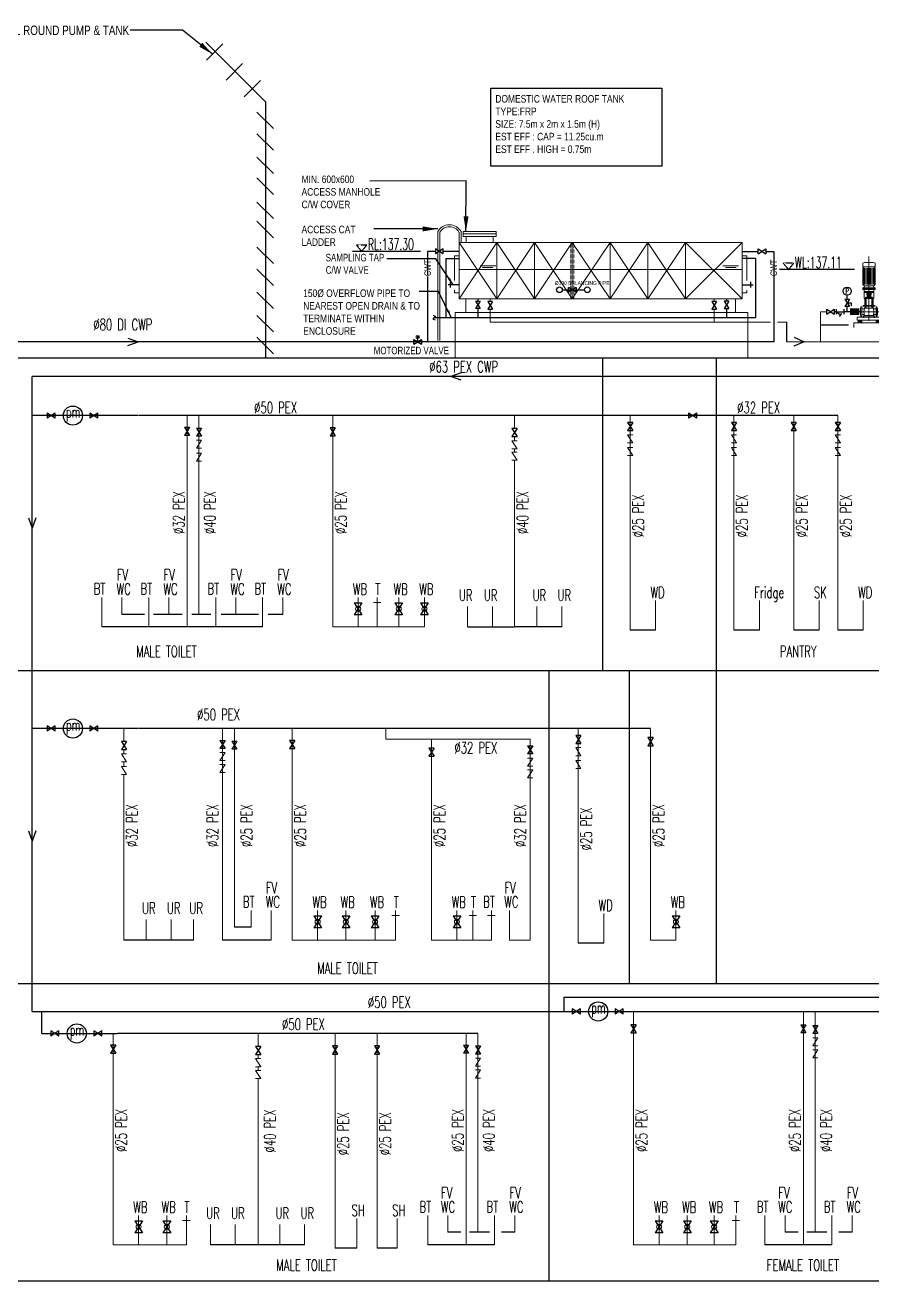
# Model space of a CAD drawing. Header units: millimetres. Extents: x -25453 to 37620, y -352922 to -318638.
# Drawn here: x -347 to 10864, y -335271 to -318638 of the extents above; entities that cross this region are included whole.
import ezdxf
from ezdxf.enums import TextEntityAlignment as Align

# ---------------------------------------------------------------- set-up
doc = ezdxf.new("R2010")
doc.units = ezdxf.units.MM
doc.header["$LTSCALE"] = 0.1
for name, pattern in [('CENTER2', [28.575, 19.05, -3.175, 3.175, -3.175]), ('CHCENTER', [2.875, 2.5, -0.125, 0.125, -0.125]), ('Hidden', [1785.9375, 1190.625, -595.3125]), ('HIDDEN2', [4.7625, 3.175, -1.5875])]:
    doc.linetypes.add(name, pattern=pattern)
doc.layers.get('0').update_dxf_attribs({"color": 8})
for name, color, linetype in [('1', 8, 'CHCENTER'), ('M-_DWAT----_T-', 7, 'Continuous'), ('M-_DWATCOPI_--_N', 160, 'Continuous'), ('M-_DWATCOPI_E', 160, 'Continuous'), ('M-_DWATHOPI_E-_N_PIPE', 3, 'Continuous'), ('M-_DWATHOPI_E-_N_TEXT', 7, 'Continuous'), ('M1_ANOTT2S-_T-', 7, 'Continuous'), ('M1_DWATCWG-_E-', 150, 'Continuous'), ('M1_DWATCWP-_E-', 160, 'Continuous'), ('M1_DWATCWT-_E-', 3, 'Continuous')]:
    doc.layers.add(name, color=color, linetype=linetype)
for name, color, linetype, lineweight in [('M1_ANOTT2W-_T-', 2, 'Continuous', 15), ('M1_ANOTT3S-_T-', 3, 'Continuous', 20), ('M1_DWATEQPT_E-', 7, 'Continuous', 20)]:
    doc.layers.add(name, color=color, linetype=linetype, lineweight=lineweight)
doc.styles.add('Arial', font='arial.ttf', dxfattribs={"width": 0.8, "height": 450})
doc.styles.add('m1', font='arial.ttf', dxfattribs={"width": 0.75, "height": 175})
doc.styles.add('Simplex', font='simplex_.ttf', dxfattribs={"width": 0.7, "height": 381.8394})
doc.styles.add('Simplex-0.65', font='simplex.shx', dxfattribs={"width": 0.65})
doc.dimstyles.get("Standard").update_dxf_attribs({"dimtxt": 0.18, "dimasz": 0.18, "dimexe": 0.18, "dimexo": 0.0625, "dimgap": 0.09, "dimtad": 0, "dimtih": 1, "dimtoh": 1, "dimdec": 4, "dimzin": 0, "dimdsep": 46, "dimtxsty": 'Standard', "dimcen": 0.09, "dimadec": 0, "dimazin": 0, "dimtfac": 1, "dimtdec": 4, "dimtofl": 0, "dimtmove": 0, "dimatfit": 3, "dimfxl": 0, "dimtolj": 1, "dimtzin": 0, "dimarcsym": 0})

# ---------------------------------------------------------------- blocks, each defined once
blk = doc.blocks.new('83GATE')
at = {"layer": 'M1_DWATCWP-_E-'}
for p, q in [((-200, -64), (-200, 64)), ((-200, 64), (0, -64)), ((-200, -64), (0, 64)), ((0, 64), (0, -64))]:
    blk.add_line(p, q, dxfattribs=at)
blk = doc.blocks.new('83MVpump-el')
for p, q in [((240, 1696), (284, 1717)), ((240, 1605), (240, 1696)), ((284, 1717), (516, 1717)), ((560, 1696), (516, 1717)), ((560, 1605), (560, 1696)), ((240, 1570), (275, 1605)), ((240, 1605), (560, 1605)), ((240, 1570), (240, 1134)), ((259, 1569), (259, 1134)), ((271, 1569), (271, 1134)), ((289, 1569), (289, 1134)), ((300, 1569), (300, 1134)), ((339, 1569), (339, 1134)), ((351, 1569), (351, 1134)), ((381, 1569), (381, 1134)), ((393, 1569), (393, 1134)), ((407, 1569), (407, 1134)), ((419, 1569), (419, 1134)), ((449, 1569), (449, 1134)), ((461, 1569), (461, 1134)), ((500, 1569), (500, 1134)), ((511, 1569), (511, 1134)), ((525, 1605), (560, 1570)), ((529, 1569), (529, 1134)), ((541, 1569), (541, 1134)), ((560, 1570), (560, 1134)), ((240, 1132), (275, 1097)), ((240, 1049), (240, 1003)), ((240, 1049), (560, 1049)), ((240, 1026), (560, 1026)), ((560, 1003), (240, 1003)), ((275, 1097), (525, 1097)), ((275, 1003), (275, 762)), ((525, 1097), (560, 1132)), ((525, 1003), (525, 762)), ((560, 1049), (560, 1003)), ((275, 951), (525, 951)), ((275, 921), (525, 921)), ((275, 762), (525, 762)), ((291, 762), (291, 582)), ((300, 792), (500, 792)), ((306, 762), (306, 582)), ((317, 792), (317, 797)), ((317, 797), (327, 797)), ((327, 797), (327, 792)), ((327, 762), (327, 582)), ((345, 921), (354, 792)), ((347, 894), (453, 894)), ((368, 881), (368, 874)), ((368, 865), (368, 853)), ((368, 844), (368, 834)), ((368, 827), (368, 818)), ((368, 809), (368, 801)), ((379, 881), (379, 874)), ((379, 865), (379, 853)), ((379, 844), (379, 834)), ((379, 827), (379, 818)), ((379, 809), (379, 801)), ((389, 881), (389, 874)), ((389, 865), (389, 853)), ((389, 844), (389, 834)), ((389, 827), (389, 818)), ((389, 809), (389, 801)), ((400, 881), (400, 874)), ((400, 865), (400, 853)), ((400, 844), (400, 834)), ((400, 827), (400, 818)), ((400, 809), (400, 801)), ((411, 881), (411, 874)), ((411, 865), (411, 853)), ((411, 844), (411, 834)), ((411, 827), (411, 818)), ((411, 809), (411, 801)), ((421, 881), (421, 874)), ((421, 865), (421, 853)), ((421, 844), (421, 834)), ((421, 827), (421, 818)), ((421, 809), (421, 801)), ((432, 881), (432, 874)), ((432, 865), (432, 853)), ((432, 844), (432, 834)), ((432, 827), (432, 818)), ((432, 809), (432, 801)), ((455, 921), (446, 792)), ((473, 797), (473, 792)), ((483, 797), (473, 797)), ((473, 762), (473, 582)), ((483, 792), (483, 797)), ((494, 762), (494, 582)), ((509, 762), (509, 582)), ((176, 500), (168, 495)), ((168, 495), (168, 334)), ((176, 329), (168, 334)), ((183, 541), (176, 500)), ((176, 500), (176, 329)), ((209, 541), (183, 541)), ((209, 541), (209, 288)), ((209, 492), (275, 487)), ((209, 338), (274, 343)), ((240, 582), (312, 582)), ((240, 564), (312, 564)), ((278, 503), (263, 415)), ((279, 315), (263, 415)), ((285, 509), (509, 509)), ((291, 564), (291, 509)), ((306, 564), (306, 509)), ((318, 582), (323, 582)), ((318, 564), (323, 564)), ((327, 564), (327, 509)), ((332, 582), (402, 582)), ((332, 564), (402, 564)), ((410, 582), (417, 582)), ((410, 564), (417, 564)), ((423, 582), (484, 582)), ((423, 564), (484, 564)), ((473, 564), (473, 509)), ((490, 582), (497, 582)), ((490, 564), (497, 564)), ((494, 564), (494, 509)), ((503, 582), (560, 582)), ((503, 564), (560, 564)), ((509, 564), (509, 509)), ((516, 503), (532, 415)), ((516, 315), (532, 415)), ((586, 492), (519, 487)), ((586, 338), (520, 343)), ((586, 541), (611, 541)), ((586, 541), (586, 288)), ((611, 541), (619, 500)), ((619, 500), (626, 495)), ((619, 500), (619, 329)), ((619, 329), (626, 334)), ((626, 495), (626, 334)), ((183, 288), (176, 329)), ((209, 288), (183, 288)), ((245, 268), (252, 301)), ((252, 301), (548, 301)), ((260, 315), (260, 248)), ((271, 301), (279, 315)), ((279, 315), (521, 315)), ((529, 301), (521, 315)), ((540, 315), (540, 248)), ((555, 268), (548, 301)), ((586, 288), (611, 288)), ((611, 288), (619, 329))]:
    blk.add_line(p, q)
at = {"color": 9, "linetype": 'CENTER2'}
for p, q in [((400, 1876), (400, 172)), ((-18, 415), (812, 415))]:
    blk.add_line(p, q, dxfattribs=at)
at = {"color": 9}
for p, q in [((0, 120), (800, 120)), ((0, 120), (0, 0)), ((88, 268), (706, 268)), ((88, 188), (88, 268)), ((88, 188), (706, 188)), ((117, 120), (117, 188)), ((209, 188), (117, 170)), ((117, 170), (206, 166)), ((206, 166), (117, 152)), ((117, 152), (206, 143)), ((206, 143), (117, 120)), ((209, 120), (209, 188)), ((592, 120), (592, 188)), ((683, 188), (592, 170)), ((592, 170), (680, 166)), ((680, 166), (592, 152)), ((592, 152), (680, 143)), ((680, 143), (592, 120)), ((683, 120), (683, 188)), ((706, 188), (706, 268)), ((800, 120), (800, 0))]:
    blk.add_line(p, q, dxfattribs=at)
for centre, radius, start, end in [((228, 1108), 61.1, 281.31, 349.1151), ((572, 1108), 61.1, 190.8849, 258.69), ((285, 502), 7.04, 90, 170.103), ((509, 502), 7.04, 9.897, 90)]:
    blk.add_arc(centre, radius, start, end)
blk = doc.blocks.new('83flexi')
at = {"color": 7}
for p, q in [((-200, 81), (-200, -81)), ((-200, 81), (-176, -81)), ((-176, -81), (-160, 81)), ((-160, 81), (-136, -81)), ((-136, -81), (-120, 81)), ((-120, 81), (-96, -81)), ((-96, -81), (-80, 81)), ((-80, 81), (-56, -81)), ((-56, -81), (-40, 81)), ((-40, 81), (-16, -81)), ((-16, -81), (0, 81)), ((0, 81), (0, -81))]:
    blk.add_line(p, q, dxfattribs=at)
blk = doc.blocks.new('83strainer')
at = {"color": 7}
for p, q in [((-200, 69), (-200, -69)), ((-200, 0), (0, 0)), ((-200, 0), (-84, -85)), ((0, 69), (0, -69)), ((-113, -123), (-55, -48))]:
    blk.add_line(p, q, dxfattribs=at)
blk = doc.blocks.new('A$C1F332EBA')
at = {"layer": 'M-_DWATHOPI_E-_N_PIPE', "color": 7, "linetype": 'Continuous'}
for p, q in [((0, 5573, 0), (1053, 4520, 0)), ((11, 5252, 0), (301, 5542, 0)), ((358, 4904), (648, 5195)), ((677, 4605, 0), (967, 4896, 0)), ((1053, 4520, 0), (1053, 0, 0)), ((904, 4338, 0), (1195, 4048, 0)), ((904, 3954, 0), (1195, 3663, 0)), ((904, 3543, 0), (1195, 3252, 0)), ((904, 3174, 0), (1195, 2883, 0)), ((904, 2747, 0), (1195, 2457, 0)), ((904, 2409, 0), (1195, 2118, 0)), ((904, 1952, 0), (1195, 1661, 0)), ((904, 1564, 0), (1195, 1273, 0)), ((904, 1156, 0), (1195, 866, 0)), ((904, 745, 0), (1195, 455, 0)), ((904, 361, 0), (1195, 70, 0))]:
    blk.add_line(p, q, dxfattribs=at)
blk = doc.blocks.new('83nbtap-g')
at = {"color": 5}
for p, q in [((0, 0), (290, 0)), ((223, -75), (223, 75))]:
    blk.add_line(p, q, dxfattribs=at)

msp = doc.modelspace()

# ---------------------------------------------------------------- linework, layer by layer
at = {"color": 7, "lineweight": 25}
for p, q in [((-19897, -323043), (21616, -323043)), ((-19897, -327188), (21616, -327188)), ((-19897, -331334), (21616, -331334)), ((-19897, -335271), (21616, -335271))]:
    msp.add_line(p, q, dxfattribs=at)
at = {"layer": '1', "color": 7, "linetype": 'Continuous', "lineweight": -3}
for p, q in [((4889, -321635, 0), (3989, -321635, 0)), ((10635, -321876, 0), (9642, -321876, 0))]:
    msp.add_line(p, q, dxfattribs=at)
at = {"layer": '1', "color": 7, "lineweight": -3}
for p, q in [((4109, -321635, 0), (4039, -321547, 1)), ((4039, -321547, 1), (4179, -321547, 1)), ((4109, -321635, 0), (4179, -321547, 1)), ((9762, -321876, 0), (9693, -321788, 1)), ((9693, -321788, 1), (9832, -321788, 1)), ((9762, -321876, 0), (9832, -321788, 1))]:
    msp.add_line(p, q, dxfattribs=at)
at = {"layer": 'M-_DWATCOPI_--_N', "color": 8}
for p, q in [((7301, -327188), (7301, -323043)), ((8809, -327188), (8809, -323043)), ((6592, -331334), (6592, -327188)), ((7654, -331334), (7654, -327188)), ((8809, -331334), (8809, -327188)), ((6592, -335271), (6592, -331334))]:
    msp.add_line(p, q, dxfattribs=at)
at = {"layer": 'M-_DWATCOPI_--_N'}
for p, q in [((6789, -331702), (6789, -331515)), ((6789, -331515), (22379, -331515))]:
    msp.add_line(p, q, dxfattribs=at)
at = {"layer": 'M-_DWATCOPI_E'}
for p, q in [((5088, -321635, 0), (4982, -321635, 0)), ((4982, -321635, 0), (4982, -321951, 0)), ((5394, -321635, 0), (5188, -321635, 0)), ((9153, -321635, 0), (9359, -321635, 0)), ((9459, -321635, 0), (9565, -321635, 0)), ((9565, -321635, 0), (9565, -321978, 0)), ((4982, -321966, 0), (4982, -322832, 0)), ((9565, -321966, 0), (9565, -322832, 0)), ((9739, -322831, -1), (9739, -322572, -1)), ((9739, -322831, -1), (9739, -322572, -1)), ((9739, -322831, -1), (9739, -322572, -1)), ((9565, -322832, 0), (-3137, -322832)), ((-255, -331702), (-255, -323290)), ((14731, -323290, -3), (-255, -323290, -1)), ((869, -323810, 0), (-255, -323810)), ((1151, -323810, 0), (869, -323810, 0)), ((10414, -323810, 0), (1157, -323810, 0)), ((1233, -326443, 0), (935, -326443, 0)), ((1731, -326443, 0), (1352, -326443, 0)), ((2110, -326443, 0), (1862, -326443, 0)), ((2742, -326443, 0), (2248, -326443, 0)), ((3063, -326443, 0), (2870, -326443, 0)), ((2797, -326610, 0), (669, -326610, 0)), ((5510, -326610, 0), (6133, -326610, 0)), ((6757, -326610, 0), (6133, -326610, 0)), ((8001, -326653, 0), (7664, -326653, 0)), ((9375, -326653, 0), (9038, -326653, 0)), ((10166, -326653, 0), (9829, -326653, 0)), ((10751, -326653, 0), (10414, -326653, 0)), ((869, -327955, 0), (-255, -327955)), ((1151, -327955, 0), (869, -327955, 0)), ((7933, -327955, 0), (1157, -327955, 0)), ((2645, -330588, 0), (2424, -330588, 0)), ((1883, -330756, 0), (962, -330756, 0)), ((1883, -330756, 0), (1712, -330756, 0)), ((2910, -330756, 0), (2266, -330756, 0)), ((7314, -330798, 0), (6977, -330798, 0)), ((1157, -331994, 0), (875, -331994, 0)), ((5649, -331994, 0), (1157, -331994, 0)), ((5420, -334628, 0), (5248, -334628, 0)), ((5803, -334628, 0), (5535, -334628, 0)), ((6135, -334628, 0), (5959, -334628, 0)), ((9886, -334628, 0), (9714, -334628, 0)), ((10269, -334628, 0), (10001, -334628, 0)), ((10601, -334628, 0), (10425, -334628, 0)), ((3354, -334795, 0), (2106, -334795, 0)), ((5869, -334795, 0), (4983, -334795, 0)), ((10336, -334795, 0), (9449, -334795, 0)), ((4043, -334838, 0), (3756, -334838, 0)), ((4581, -334838, 0), (4312, -334838, 0))]:
    msp.add_line(p, q, dxfattribs=at)
at = {"layer": 'M-_DWATHOPI_E-_N_TEXT', "elevation": -3}
msp.add_lwpolyline([(8081, -320508), (5817, -320508), (5817, -319474), (8081, -319474)], close=True, dxfattribs=at)
at = {"layer": 'M1_ANOTT2W-_T-', "color": 7, "ltscale": 0.5}
msp.add_line((9221, -323043, 0), (9221, -322445, 0), dxfattribs=at)
at = {"layer": 'M1_DWATCWG-_E-', "color": 6, "ltscale": 0.5}
for p, q in [((5224, -321730, 0), (5224, -322509, 0)), ((5224, -321730, 0), (5398, -321730, 0)), ((9323, -321730, 0), (9149, -321730, 0)), ((9323, -321730, 0), (9323, -322509, 0)), ((5648, -322265, 0), (5648, -322293, 0)), ((8939, -322265, 0), (8939, -322293, 0)), ((5068, -322509, 0), (9323, -322509, 0)), ((5648, -322393, 0), (5648, -322509, 0)), ((8939, -322393, 0), (8939, -322509, 0))]:
    msp.add_line(p, q, dxfattribs=at)
at = {"layer": 'M1_DWATCWP-_E-', "lineweight": 0}
for p, q in [((5811, -322265, 0), (5811, -322300, 0)), ((8775, -322265, 0), (8775, -322300, 0)), ((5811, -322400, 0), (5811, -322572, 0)), ((8775, -322400, 0), (8775, -322572, 0)), ((10186, -322434, -3), (10266, -322434, -3)), ((10186, -322607, -3), (10186, -322434, -3)), ((9523, -322572, 0), (5811, -322572, 0)), ((9739, -322572, -1), (9615, -322572, -1)), ((9739, -322572, -1), (9615, -322572, -1)), ((9739, -322572, -1), (9615, -322572, -1)), ((10186, -322607, -3), (10186, -322831, -3)), ((14731, -322831, -3), (9739, -322831, -1)), ((1797, -323810, 0), (1797, -326610, 0)), ((1955, -323810, 0), (1955, -326443, 0)), ((3725, -323810, 0), (3725, -326610, 0)), ((6133, -323810, 0), (6133, -323981, 0)), ((7664, -323810, 0), (7664, -326653, 0)), ((9038, -323810, 0), (9038, -326653, 0)), ((9829, -323810, 0), (9829, -326653, 0)), ((10414, -323810, 0), (10414, -326653, 0)), ((1955, -323974, 0), (1955, -324208, 0)), ((7664, -323902, 0), (7664, -324136, 0)), ((7664, -324009, 0), (7664, -324063, 0)), ((7664, -324009, 0), (7664, -324063, 0)), ((9038, -323902, 0), (9038, -324136, 0)), ((9038, -324009, 0), (9038, -324063, 0)), ((9038, -324009, 0), (9038, -324063, 0)), ((9829, -323902, 0), (9829, -324136, 0)), ((9829, -324009, 0), (9829, -324063, 0)), ((9829, -324009, 0), (9829, -324063, 0)), ((10414, -323902, 0), (10414, -324136, 0)), ((10414, -324009, 0), (10414, -324063, 0)), ((10414, -324009, 0), (10414, -324063, 0)), ((1921, -324136, 0), (1990, -324136, 0)), ((1990, -324136, 0), (1921, -324243, 0)), ((1955, -324081, 0), (1955, -324136, 0)), ((1955, -324081, 0), (1955, -324136, 0)), ((6168, -324142, 0), (6099, -324142, 0)), ((6099, -324142, 0), (6168, -324249, 0)), ((6133, -324088, 0), (6133, -324142, 0)), ((6133, -324088, 0), (6133, -324142, 0)), ((7699, -324063, 0), (7630, -324063, 0)), ((7630, -324063, 0), (7699, -324170, 0)), ((7699, -324170, 0), (7630, -324170, 0)), ((9073, -324063, 0), (9004, -324063, 0)), ((9004, -324063, 0), (9073, -324170, 0)), ((9073, -324170, 0), (9004, -324170, 0)), ((10449, -324063, 0), (10380, -324063, 0)), ((10380, -324063, 0), (10449, -324170, 0)), ((10449, -324170, 0), (10380, -324170, 0)), ((1921, -324243, 0), (1990, -324243, 0)), ((1921, -324307, 0), (1990, -324307, 0)), ((1990, -324307, 0), (1921, -324414, 0)), ((6168, -324249, 0), (6099, -324249, 0)), ((6168, -324294, 0), (6099, -324294, 0)), ((6099, -324294, 0), (6168, -324401, 0)), ((6133, -324249, 0), (6133, -324294, 0)), ((7699, -324233, 0), (7630, -324233, 0)), ((7630, -324233, 0), (7699, -324339, 0)), ((7699, -324339, 0), (7630, -324339, 0)), ((9073, -324233, 0), (9004, -324233, 0)), ((9004, -324233, 0), (9073, -324339, 0)), ((9073, -324339, 0), (9004, -324339, 0)), ((10449, -324233, 0), (10380, -324233, 0)), ((10380, -324233, 0), (10449, -324339, 0)), ((10449, -324339, 0), (10380, -324339, 0)), ((1921, -324414, 0), (1990, -324414, 0)), ((6168, -324401, 0), (6099, -324401, 0)), ((6133, -324401, 0), (6133, -326610, 0)), ((669, -326610, 0), (669, -326219, 0)), ((935, -326443, 0), (935, -326219, 0)), ((1289, -326610, 0), (1289, -326219, 0)), ((1555, -326443, 0), (1555, -326219, 0)), ((2176, -326610, 0), (2176, -326219, 0)), ((2441, -326443, 0), (2441, -326219, 0)), ((2797, -326610, 0), (2797, -326219, 0)), ((3063, -326443, 0), (3063, -326219, 0)), ((4062, -326610, 0), (4062, -326219, 0)), ((4265, -326285), (4364, -326285)), ((4315, -326610, 0), (4315, -326219, 0)), ((4600, -326610, 0), (4600, -326219, 0)), ((4940, -326610, 0), (4940, -326219, 0)), ((5510, -326610, 0), (5510, -326340, 0)), ((5839, -326610, 0), (5839, -326340, 0)), ((6428, -326610, 0), (6428, -326340, 0)), ((6757, -326610, 0), (6757, -326340, 0)), ((8001, -326653, 0), (8001, -326261, 0)), ((9375, -326653, 0), (9375, -326261, 0)), ((10166, -326653, 0), (10166, -326261, 0)), ((10751, -326653, 0), (10751, -326261, 0)), ((4940, -326610, 0), (3725, -326610, 0)), ((962, -327955, 0), (962, -328127, 0)), ((2266, -327955, 0), (2266, -330756, 0)), ((2424, -327955, 0), (2424, -330588, 0)), ((3189, -327955, 0), (3189, -330756, 0)), ((4428, -327955, 0), (4428, -328095, 0)), ((6977, -327955, 0), (6977, -330798, 0)), ((7933, -327955, 0), (7933, -330756, 0)), ((2424, -328120, 0), (2424, -328354, 0)), ((4428, -328095, 0), (6339, -328095, 0)), ((5033, -328095, 0), (5033, -330756, 0)), ((6339, -328095, 0), (6339, -330756, 0)), ((6977, -328047, 0), (6977, -328281, 0)), ((6977, -328154, 0), (6977, -328208, 0)), ((6977, -328154, 0), (6977, -328208, 0)), ((996, -328288, 0), (927, -328288, 0)), ((927, -328288, 0), (996, -328394, 0)), ((962, -328233, 0), (962, -328288, 0)), ((962, -328233, 0), (962, -328288, 0)), ((2232, -328272, 0), (2300, -328272, 0)), ((2300, -328272, 0), (2232, -328379, 0)), ((2424, -328227, 0), (2424, -328281, 0)), ((2424, -328227, 0), (2424, -328281, 0)), ((7011, -328208, 0), (6943, -328208, 0)), ((6943, -328208, 0), (7011, -328315, 0)), ((7011, -328315, 0), (6943, -328315, 0)), ((996, -328394, 0), (927, -328394, 0)), ((996, -328457, 0), (927, -328457, 0)), ((927, -328457, 0), (996, -328564, 0)), ((962, -328394, 0), (962, -328457, 0)), ((2232, -328379, 0), (2300, -328379, 0)), ((2232, -328430, 0), (2300, -328430, 0)), ((2300, -328430, 0), (2232, -328537, 0)), ((6304, -328346, 0), (6373, -328346, 0)), ((6373, -328346, 0), (6304, -328453, 0)), ((6304, -328453, 0), (6373, -328453, 0)), ((6304, -328500, 0), (6373, -328500, 0)), ((6373, -328500, 0), (6304, -328607, 0)), ((7011, -328378, 0), (6943, -328378, 0)), ((6943, -328378, 0), (7011, -328484, 0)), ((7011, -328484, 0), (6943, -328484, 0)), ((996, -328564, 0), (927, -328564, 0)), ((962, -328564, 0), (962, -330756, 0)), ((2232, -328537, 0), (2300, -328537, 0)), ((6304, -328607, 0), (6373, -328607, 0)), ((1256, -330756, 0), (1256, -330486, 0)), ((1586, -330756, 0), (1586, -330486, 0)), ((1883, -330756, 0), (1883, -330486, 0)), ((2645, -330588, 0), (2645, -330364, 0)), ((2910, -330756, 0), (2910, -330364, 0)), ((3526, -330756, 0), (3526, -330364, 0)), ((3900, -330756, 0), (3900, -330364, 0)), ((4286, -330756, 0), (4286, -330364, 0)), ((4509, -330430), (4608, -330430)), ((4559, -330756, 0), (4559, -330364, 0)), ((5370, -330756, 0), (5370, -330364, 0)), ((5533, -330430), (5631, -330430)), ((5582, -330756, 0), (5582, -330364, 0)), ((5777, -330430, 0), (5876, -330430, 0)), ((5826, -330756, 0), (5826, -330364, 0)), ((6068, -330756, 0), (6068, -330364, 0)), ((7314, -330798, 0), (7314, -330407, 0)), ((8270, -330756, 0), (8270, -330364, 0)), ((4559, -330756, 0), (3189, -330756, 0)), ((5826, -330756, 0), (5033, -330756, 0)), ((6339, -330756, 0), (6068, -330756, 0)), ((8270, -330756, 0), (7933, -330756, 0)), ((7709, -331702), (7709, -334795, 0)), ((9957, -331702, 0), (9957, -334795, 0)), ((10115, -331702, 0), (10115, -334628, 0)), ((818, -331994, 0), (818, -334795, 0)), ((2739, -331994, 0), (2739, -332166, 0)), ((3756, -331994, 0), (3756, -334838, 0)), ((4312, -331994, 0), (4312, -334838, 0)), ((5491, -331994, 0), (5491, -334795, 0)), ((5649, -331994, 0), (5649, -334628, 0)), ((10115, -331889, 0), (10115, -332123, 0)), ((10115, -331996, 0), (10115, -332051, 0)), ((10115, -331996, 0), (10115, -332051, 0)), ((5649, -332159, 0), (5649, -332393, 0)), ((10081, -332051, 0), (10149, -332051, 0)), ((10149, -332051, 0), (10081, -332158, 0)), ((10081, -332158, 0), (10149, -332158, 0)), ((2774, -332327, 0), (2705, -332327, 0)), ((2705, -332327, 0), (2774, -332434, 0)), ((2739, -332273, 0), (2739, -332327, 0)), ((2739, -332273, 0), (2739, -332327, 0)), ((5614, -332321, 0), (5683, -332321, 0)), ((5683, -332321, 0), (5614, -332428, 0)), ((5649, -332266, 0), (5649, -332321, 0)), ((5649, -332266, 0), (5649, -332321, 0)), ((10081, -332210, 0), (10149, -332210, 0)), ((10149, -332210, 0), (10081, -332316, 0)), ((10081, -332316, 0), (10149, -332316, 0)), ((2774, -332434, 0), (2705, -332434, 0)), ((2774, -332486, 0), (2705, -332486, 0)), ((2705, -332486, 0), (2774, -332592, 0)), ((2739, -332434, 0), (2739, -332486, 0)), ((5614, -332428, 0), (5683, -332428, 0)), ((5614, -332477, 0), (5683, -332477, 0)), ((5683, -332477, 0), (5614, -332584, 0)), ((2774, -332592, 0), (2705, -332592, 0)), ((2739, -332592, 0), (2739, -334795, 0)), ((5614, -332584, 0), (5683, -332584, 0)), ((1155, -334795, 0), (1155, -334403, 0)), ((1529, -334795, 0), (1529, -334403, 0)), ((1738, -334470), (1837, -334470)), ((1788, -334795, 0), (1788, -334403, 0)), ((4043, -334838, 0), (4043, -334446, 0)), ((4581, -334838, 0), (4581, -334446, 0)), ((4983, -334795, 0), (4983, -334403, 0)), ((5248, -334628, 0), (5248, -334403, 0)), ((5869, -334795, 0), (5869, -334403, 0)), ((6135, -334628, 0), (6135, -334403, 0)), ((8046, -334795, 0), (8046, -334403, 0)), ((8420, -334795, 0), (8420, -334403, 0)), ((8776, -334795, 0), (8776, -334403, 0)), ((9014, -334470), (9113, -334470)), ((9064, -334795, 0), (9064, -334403, 0)), ((9449, -334795, 0), (9449, -334403, 0)), ((9714, -334628, 0), (9714, -334403, 0)), ((10336, -334795, 0), (10336, -334403, 0)), ((10601, -334628, 0), (10601, -334403, 0)), ((2106, -334795, 0), (2106, -334525, 0)), ((2435, -334795, 0), (2435, -334525, 0)), ((3024, -334795, 0), (3024, -334525, 0)), ((3354, -334795, 0), (3354, -334525, 0)), ((1788, -334795, 0), (818, -334795, 0)), ((9064, -334795, 0), (7709, -334795, 0))]:
    msp.add_line(p, q, dxfattribs=at)
at = {"layer": 'M1_DWATCWP-_E-', "color": 7, "ltscale": 0.5}
for p, q in [((10537, -322267, -3), (10537, -322215, -3)), ((10537, -322317, -3), (10591, -322317, -3)), ((10591, -322317, -3), (10591, -322358, -3)), ((10537, -322434, -3), (10537, -322367, -3))]:
    msp.add_line(p, q, dxfattribs=at)
at = {"layer": 'M1_DWATCWP-_E-', "color": 7, "linetype": 'Continuous', "ltscale": 0.5}
for p, q in [((10393, -322434, -3), (10366, -322434, -3)), ((10582, -322434, -3), (10493, -322434, -3)), ((10710, -322434, -3), (10682, -322434, -3)), ((10186, -322607, -3), (10554, -322607, -3))]:
    msp.add_line(p, q, dxfattribs=at)
at = {"layer": 'M1_DWATCWP-_E-', "lineweight": -3}
for p, q in [((1013, -322784, -1), (1149, -322832, -1)), ((1013, -322881, -1), (1149, -322832, -1)), ((9968, -322831, -3), (9833, -322889, -3)), ((9837, -322769, -3), (9968, -322831, -3)), ((5428, -323242, -2), (5291, -323290, -2)), ((5428, -323339, -2), (5291, -323290, -2)), ((-303, -325164, 0), (-255, -325301)), ((-206, -325164, 0), (-255, -325301)), ((-303, -329309, 0), (-255, -329446)), ((-206, -329309, 0), (-255, -329446)), ((-255, -331702), (19903, -331702)), ((-124, -331994, 0), (-124, -331702)), ((-124, -331994, 0), (870, -331994, 0))]:
    msp.add_line(p, q, dxfattribs=at)
at = {"layer": 'M1_DWATCWP-_E-', "color": 7, "ltscale": 0.5}
msp.add_circle((10537, -322161, -3), 54.2, dxfattribs=at)
at = {"layer": 'M1_DWATCWP-_E-', "lineweight": -3}
for centre in [(286, -323810, 0), (286, -327955, 0), (7241, -331702, 0), (337, -331994, 0)]:
    msp.add_circle(centre, 127, dxfattribs=at)
at = {"layer": 'M1_DWATCWP-_E-', "lineweight": 0}
for centre in [(4062, -326370, 0), (4600, -326370, 0), (4940, -326370, 0), (3526, -330515, 0), (3900, -330515, 0), (4286, -330515, 0), (5370, -330515, 0), (8270, -330515, 0), (1155, -334555, 0), (1529, -334555, 0), (8046, -334555, 0), (8420, -334555, 0), (8776, -334555, 0)]:
    msp.add_circle(centre, 33.9, dxfattribs=at)
at = {"layer": 'M1_DWATCWT-_E-', "color": 7, "ltscale": 0.5}
msp.add_line((6766, -322144, 0), (7058, -322143, 0), dxfattribs=at)
for centre in [(6728, -322144, 0), (7096, -322143, 0)]:
    msp.add_circle(centre, 37.5, dxfattribs=at)
at = {"layer": 'M1_DWATEQPT_E-', "color": 9, "ltscale": 0.5}
for p, q in [((5117, -321372, 0), (5117, -321572, 0)), ((5117, -321455, 0), (5117, -322817, 0)), ((5145, -321380, 0), (5145, -321572, 0)), ((5145, -321455, 0), (5145, -322817, 0)), ((5398, -321515, 0), (5398, -321380, 0)), ((5426, -321515, 0), (5426, -321372, 0)), ((5426, -321515, 0), (5426, -321372, 0)), ((5452, -321372, 0), (5889, -321372, 0)), ((5452, -321437, 0), (5452, -321372, 0)), ((5452, -321404, 0), (5889, -321404, 0)), ((5452, -321437, 0), (5889, -321437, 0)), ((5492, -321515, 0), (5492, -321437, 0)), ((5848, -321515, 0), (5848, -321437, 0)), ((5889, -321437, 0), (5889, -321372, 0)), ((5337, -321695, 0), (5337, -322020, 0)), ((5398, -321695, 0), (5337, -321695, 0)), ((5677, -321824, 0), (5884, -321824, 0)), ((5708, -321850, 0), (5846, -321850, 0)), ((9097, -321824, 0), (8891, -321824, 0)), ((9067, -321850, 0), (8928, -321850, 0)), ((9149, -321695, 0), (9210, -321695, 0)), ((9210, -321695, 0), (9210, -322020, 0)), ((5763, -321876, 0), (5803, -321876, 0)), ((9012, -321876, 0), (8972, -321876, 0)), ((5337, -322148, 0), (5337, -322183, 0)), ((5398, -322183, 0), (5337, -322183, 0)), ((9149, -322183, 0), (9210, -322183, 0)), ((9210, -322148, 0), (9210, -322183, 0)), ((5398, -322265, 0), (5567, -322265, 0)), ((5488, -322265, 0), (5488, -322445, 0)), ((9060, -322265, 0), (9060, -322445, 0)), ((5349, -323043), (5349, -322445, 0)), ((5349, -322445, 0), (9221, -322445, 0))]:
    msp.add_line(p, q, dxfattribs=at)
at = {"layer": 'M1_DWATEQPT_E-', "linetype": 'Continuous', "ltscale": 0.5}
for p, q in [((5398, -321515, 0), (5898, -322265, 0)), ((5898, -321515, 0), (5398, -322265, 0)), ((5898, -322265, 0), (6398, -321515, 0)), ((6398, -322265, 0), (5898, -321515, 0)), ((6398, -322265, 0), (6898, -321515, 0)), ((6898, -322265, 0), (6398, -321515, 0)), ((6898, -322265, 0), (7398, -321515, 0)), ((7398, -322265, 0), (6898, -321515, 0)), ((7398, -322265, 0), (7898, -321515, 0)), ((7898, -322265, 0), (7398, -321515, 0)), ((7898, -322265, 0), (8398, -321515, 0)), ((8398, -322265, 0), (7898, -321515, 0)), ((9148, -322265, 0), (8398, -321515, 0)), ((8398, -322265, 0), (9148, -321515, 0))]:
    msp.add_line(p, q, dxfattribs=at)
at = {"layer": 'M1_DWATEQPT_E-', "ltscale": 0.5}
for p, q in [((5898, -322265, 0), (5898, -321515, 0)), ((6398, -322265, 0), (6398, -321515, 0)), ((6898, -322265, 0), (6898, -321515, 0)), ((7398, -322265, 0), (7398, -321515, 0)), ((7898, -322265, 0), (7898, -321515, 0)), ((8398, -322265, 0), (8398, -321515, 0)), ((9148, -322265, 0), (9148, -321515, 0)), ((9148, -321765, 0), (9150, -321765, 0)), ((9148, -321765, 0), (9150, -321765, 0))]:
    msp.add_line(p, q, dxfattribs=at)
at = {"layer": 'M1_DWATEQPT_E-', "color": 7, "linetype": 'HIDDEN2', "ltscale": 0.5}
for p, q in [((6878, -321515, 0), (6878, -322265, 0)), ((6918, -321515, 0), (6918, -322265, 0))]:
    msp.add_line(p, q, dxfattribs=at)
at = {"layer": 'M1_DWATEQPT_E-', "color": 9, "linetype": 'Hidden', "ltscale": 100}
msp.add_line((9148, -321876, 0), (5398, -321876, 0), dxfattribs=at)
at = {"layer": 'M1_DWATEQPT_E-', "color": 5, "linetype": 'Continuous', "ltscale": 0.5}
msp.add_line((4850, -322832, 0), (4850, -322783, 0), dxfattribs=at)
at = {"layer": 'M1_DWATEQPT_E-', "ltscale": 0.5, "elevation": 0}
msp.add_lwpolyline([(9148, -321515), (5398, -321515), (5398, -322265), (9148, -322265)], close=True, dxfattribs=at)
at = {"layer": 'M1_DWATEQPT_E-', "color": 5, "linetype": 'Continuous', "ltscale": 0.5, "elevation": 0}
msp.add_lwpolyline([(4831, -322755), (4870, -322755), (4870, -322783), (4831, -322783)], close=True, dxfattribs=at)
at = {"layer": 'M1_DWATEQPT_E-', "color": 5, "linetype": 'Continuous', "ltscale": 0.5}
msp.add_circle((4850, -322832, 0), 15.6, dxfattribs=at)
at = {"layer": 'M1_DWATEQPT_E-', "color": 9, "ltscale": 0.5}
for radius, start, end in [(177, 29.189, 150.811), (149, 31.8908, 148.1092)]:
    msp.add_arc((5271, -321458, 0), radius, start, end, dxfattribs=at)

# ---------------------------------------------------------------- block references
at = {"layer": 'M-_DWATHOPI_E-_N_PIPE', "xscale": 0.75, "yscale": 0.75, "zscale": 0.75}
msp.add_blockref('A$C1F332EBA', (2045, -323043, 0), dxfattribs=at)
at = {"layer": 'M1_DWATCWG-_E-', "color": 140, "linetype": 'Continuous', "ltscale": 0.5, "yscale": 0.5, "zscale": 0.5}
for p, xscale in [((5398, -322077, 0), -0.5), ((9149, -322077, 0), 0.5)]:
    msp.add_blockref('83nbtap-g', p, dxfattribs=dict(at, xscale=xscale))
at = {"layer": 'M1_DWATCWP-_E-', "color": 6, "linetype": 'Continuous', "ltscale": 0.5, "xscale": -0.5, "yscale": 0.5, "zscale": 0.5, "rotation": 90}
for p in [(5811, -322400, 0), (8775, -322400, 0)]:
    msp.add_blockref('83GATE', p, dxfattribs=at)
at = {"layer": 'M1_DWATCWP-_E-', "color": 7, "linetype": 'Continuous', "ltscale": 0.5, "xscale": 0.5, "yscale": 0.5, "zscale": 0.5, "rotation": 270}
msp.add_blockref('83GATE', (10537, -322367, -3), dxfattribs=at)
at = {"layer": 'M1_DWATCWP-_E-', "color": 7, "linetype": 'Continuous', "ltscale": 0.5, "xscale": 0.5, "yscale": 0.5, "zscale": 0.5}
for name, p in [('83GATE', (10366, -322434, -3)), ('83strainer', (10493, -322434, -3)), ('83flexi', (10682, -322434, -3))]:
    msp.add_blockref(name, p, dxfattribs=at)
at = {"layer": 'M1_DWATCWP-_E-', "linetype": 'Continuous', "lineweight": 0, "ltscale": 0.5, "xscale": -0.5333333333333333, "yscale": 0.5333333333333333, "zscale": 0.5333333333333333}
for p in [(-57, -323810, 0), (8438, -323810, 0), (-57, -327955, 0), (6898, -331702), (-6, -331994, 0)]:
    msp.add_blockref('83GATE', p, dxfattribs=at)
at = {"layer": 'M1_DWATCWP-_E-', "lineweight": 0, "xscale": -0.5333333333333333, "yscale": 0.5333333333333333, "zscale": 0.5333333333333333}
for p in [(511, -323810, 0), (511, -327955, 0), (7465, -331702), (562, -331994, 0)]:
    msp.add_blockref('83GATE', p, dxfattribs=at)
at = {"layer": 'M1_DWATCWP-_E-', "linetype": 'Continuous', "lineweight": 0, "ltscale": 0.5, "yscale": 0.5333333333333333, "zscale": 0.5333333333333333}
for p, xscale, rotation in [((1797, -324072, 0), 0.5333333333333333, 269.9999999999596), ((1955, -324081, 0), 0.5333333333333333, 269.9999999999596), ((3725, -324078, 0), -0.5333333333333333, 90.00000000004037), ((6133, -324088, 0), -0.5333333333333333, 90), ((7664, -324009, 0), -0.5333333333333333, 90.00000000004037), ((9038, -324009, 0), -0.5333333333333333, 90.00000000004037), ((9829, -324009, 0), -0.5333333333333333, 90.00000000004037), ((10414, -324009, 0), -0.5333333333333333, 90.00000000004037), ((962, -328233, 0), -0.5333333333333333, 90), ((2266, -328218, 0), 0.5333333333333333, 269.9999999999596), ((2424, -328227, 0), 0.5333333333333333, 269.9999999999596), ((3189, -328218, 0), -0.5333333333333333, 90.00000000004037), ((6977, -328154, 0), -0.5333333333333333, 90.00000000004037), ((7933, -328182, 0), -0.5333333333333333, 90.00000000004037), ((5033, -328323, 0), -0.5333333333333333, 90.00000000004037), ((6339, -328292, 0), 0.5333333333333333, 269.9999999999596), ((7709, -331987, 0), -0.5333333333333333, 90.00000000004037), ((9957, -331987, 0), 0.5333333333333333, 269.9999999999596), ((10115, -331996, 0), 0.5333333333333333, 269.9999999999596), ((818, -332257, 0), -0.5333333333333333, 90.00000000004037), ((2739, -332273, 0), -0.5333333333333333, 90), ((3756, -332266, 0), -0.5333333333333333, 90), ((4312, -332266, 0), -0.5333333333333333, 90), ((5491, -332257, 0), 0.5333333333333333, 269.9999999999596), ((5649, -332266, 0), 0.5333333333333333, 269.9999999999596)]:
    msp.add_blockref('83GATE', p, dxfattribs=dict(at, xscale=xscale, rotation=rotation))
at = {"layer": 'M1_DWATCWP-_E-', "lineweight": 0, "xscale": 0.8, "yscale": 0.8, "zscale": 0.8, "rotation": 270.0000000000542}
for p in [(4062, -326450, 0), (4600, -326450, 0), (4940, -326450, 0), (3526, -330595, 0), (3900, -330595, 0), (4286, -330595, 0), (5370, -330595, 0), (8270, -330595, 0), (1155, -334635, 0), (1529, -334635, 0), (8046, -334635, 0), (8420, -334635, 0), (8776, -334635, 0)]:
    msp.add_blockref('83GATE', p, dxfattribs=at)
at = {"layer": 'M1_DWATEQPT_E-', "linetype": 'Continuous', "ltscale": 0.5, "yscale": 0.5, "zscale": 0.5}
for p, xscale in [((5088, -321635, 0), -0.5), ((9459, -321635, 0), 0.5), ((4900, -322832, 0), 0.5)]:
    msp.add_blockref('83GATE', p, dxfattribs=dict(at, xscale=xscale))
at = {"layer": 'M1_DWATEQPT_E-', "color": 7, "linetype": 'Continuous', "ltscale": 0.5, "xscale": 0.5, "yscale": 0.5, "zscale": 0.5}
msp.add_blockref('83MVpump-el', (10626, -322641, -3), dxfattribs=at)
at = {"layer": 'M1_DWATEQPT_E-', "linetype": 'Continuous', "ltscale": 0.5, "xscale": 0.5, "yscale": 0.5, "zscale": 0.5, "rotation": 180}
msp.add_blockref('83GATE', (6847, -322144, 0), dxfattribs=at)
at = {"layer": 'M1_DWATEQPT_E-', "color": 6, "linetype": 'Continuous', "ltscale": 0.5, "yscale": 0.5, "zscale": 0.5}
for p, xscale, rotation in [((5648, -322393, 0), 0.5, 270), ((8939, -322393, 0), -0.5, 90)]:
    msp.add_blockref('83GATE', p, dxfattribs=dict(at, xscale=xscale, rotation=rotation))

# ---------------------------------------------------------------- texts
at = {"layer": 'M-_DWAT----_T-', "color": 7, "lineweight": 0, "ltscale": 0.5, "style": 'Simplex', "width": 0.6}
for s, p in [('RL:137.30', (4191, -321616, 1)), ('WL:137.11', (9845, -321857, 1))]:
    msp.add_text(s, height=150, dxfattribs=at).set_placement(p)
at = {"layer": 'M1_ANOTT2S-_T-', "color": 7, "ltscale": 0.5, "style": 'Arial', "width": 0.75}
for s, p in [('SAMPLING TAP', (3633, -321767, 0)), ('C/W VALVE', (3633, -321931, 0)), ('MOTORIZED VALVE', (4269, -322998, 0))]:
    msp.add_text(s, height=100, dxfattribs=at).set_placement(p)
at = {"layer": 'M1_ANOTT2S-_T-', "color": 7, "style": 'Arial', "width": 0.75}
msp.add_text('Ø100 BALANCING PIPE', height=50, dxfattribs=at).set_placement((6666, -322079, 0))
at = {"layer": 'M1_ANOTT2S-_T-', "color": 7, "ltscale": 0.5, "char_height": 100, "attachment_point": 1, "style": 'Arial'}
for s, insert, width in [('DOMESTIC WATER ROOF TANK\\PTYPE:FRP\\PSIZE: 7.5m x 2m x 1.5m (H)\\PEST EFF : CAP = 11.25cu.m\\PEST EFF . HIGH = 0.75m', (5879, -319564, -1), 2203.95), ('MIN. 600x600 ACCESS MANHOLE C/W COVER', (3313, -320630, 0), 1152.63), ('ACCESS CAT LADDER', (3313, -321295, 0), 1123.82), ('150%%C OVERFLOW PIPE TO NEAREST OPEN DRAIN & TO TERMINATE WITHIN ENCLOSURE', (3335, -322139, 0), 1691.19)]:
    msp.add_mtext(s, dxfattribs=dict(at, insert=insert, width=width))
at = {"layer": 'M1_ANOTT2W-_T-', "color": 7, "lineweight": 0, "ltscale": 0.5, "style": 'Simplex-0.65', "width": 0.65}
for s, p in [('Ø80 DI CWP', (556, -322680, -1)), ('Ø63 PEX CWP', (5004, -323239, -2)), ('Ø50 PEX ', (2685, -323779, 0)), ('Ø32 PEX ', (9081, -323779, 0)), ('WB', (3993, -326184, 0)), ('WB', (4531, -326184, 0)), ('WB', (4872, -326184, 0)), ('UR', (6373, -326265, 0)), ('UR', (6703, -326265, 0)), ('WD', (7933, -326227, 0)), ('Fridge', (9306, -326227, 0)), ('SK', (10097, -326227, 0)), ('WD', (10682, -326227, 0)), ('MALE TOILET', (1123, -327008, 0)), ('PANTRY', (9647, -327008, 0)), ('Ø50 PEX ', (1930, -327845, 0)), ('Ø32 PEX ', (5337, -328284, 0)), ('UR', (1201, -330410, 0)), ('UR', (1531, -330410, 0)), ('UR', (1828, -330410, 0)), ('WB', (3457, -330329, 0)), ('WB', (3831, -330329, 0)), ('WB', (4217, -330329, 0)), ('WB', (5301, -330329, 0)), ('WD', (7245, -330372, 0)), ('WB', (8201, -330329, 0)), ('MALE TOILET', (3519, -331206, 0)), ('Ø50 PEX ', (4191, -331656, 0)), ('Ø50 PEX ', (3054, -331947, 0)), ('WB', (1086, -334369, 0)), ('WB', (1460, -334369, 0)), ('UR', (2051, -334450, 0)), ('UR', (2380, -334450, 0)), ('UR', (2969, -334450, 0)), ('UR', (3299, -334450, 0)), ('SH', (3974, -334412, 0)), ('SH', (4512, -334412, 0)), ('WB', (7977, -334369, 0)), ('WB', (8351, -334369, 0)), ('WB', (8707, -334369, 0)), ('MALE TOILET', (2977, -335138, 0)), ('FEMALE TOILET', (9472, -335138, 0))]:
    msp.add_text(s, height=150, dxfattribs=at).set_placement(p)
for s, rotation, p in [('Ø32 PEX', 90, (1761, -325378, 0)), ('Ø40 PEX', 90, (2174, -325378, 0)), ('Ø25 PEX', 90, (3906, -325378, 0)), ('Ø40 PEX', 90, (6314, -325378, 0)), ('Ø25 PEX', 90, (7845, -325422, 0)), ('Ø25 PEX', 90, (9219, -325422, 0)), ('Ø25 PEX', 90, (10010, -325422, 0)), ('Ø25 PEX', 90, (10595, -325422, 0)), ('FV', 360, (866, -325995, 0)), ('FV', 360, (1486, -325995, 0)), ('FV', 360, (2373, -325995, 0)), ('FV', 360, (2994, -325995, 0)), ('BT', 360, (561, -326179, 0)), ('WC', 360, (864, -326182, 0)), ('BT', 360, (1181, -326179, 0)), ('WC', 360, (1484, -326182, 0)), ('BT', 360, (2068, -326179, 0)), ('WC', 360, (2371, -326182, 0)), ('BT', 360, (2689, -326179, 0)), ('WC', 360, (2992, -326182, 0)), ('T', 360, (4289, -326184, 0)), ('UR', 360, (5397, -326265, 0)), ('UR', 360, (5727, -326265, 0)), ('Ø32 PEX', 90, (1143, -329524, 0)), ('Ø32 PEX', 90, (2211, -329524, 0)), ('Ø25 PEX', 90, (2659, -329524, 0)), ('Ø25 PEX', 90, (3370, -329524, 0)), ('Ø25 PEX', 90, (5214, -329524, 0)), ('Ø32 PEX', 90, (6283, -329524, 0)), ('Ø25 PEX', 90, (8114, -329524, 0)), ('Ø25 PEX', 90, (7158, -329568, 0)), ('FV', 360, (2841, -330140, 0)), ('FV', 360, (5999, -330140, 0)), ('BT', 360, (2537, -330325, 0)), ('WC', 360, (2839, -330327, 0)), ('T', 360, (4533, -330329, 0)), ('T', 360, (5556, -330329, 0)), ('BT', 360, (5719, -330325, 0)), ('WC', 360, (5997, -330327, 0)), ('Ø25 PEX', 90, (999, -333563, 0)), ('Ø40 PEX', 90, (2970, -333571, 0)), ('Ø25 PEX', 90, (3937, -333607, 0)), ('Ø25 PEX', 90, (4493, -333607, 0)), ('Ø25 PEX', 90, (5455, -333563, 0)), ('Ø40 PEX', 90, (5867, -333563, 0)), ('Ø25 PEX', 90, (7890, -333563, 0)), ('Ø25 PEX', 90, (9921, -333563, 0)), ('Ø40 PEX', 90, (10333, -333563, 0)), ('FV', 360, (5160, -334180, 0)), ('FV', 360, (6066, -334180, 0)), ('FV', 360, (9626, -334180, 0)), ('FV', 360, (10532, -334180, 0)), ('T', 360, (1762, -334369, 0)), ('BT', 360, (4875, -334364, 0)), ('WC', 360, (5158, -334367, 0)), ('BT', 360, (5762, -334364, 0)), ('WC', 360, (6064, -334367, 0)), ('T', 360, (9038, -334369, 0)), ('BT', 360, (9341, -334364, 0)), ('WC', 360, (9624, -334367, 0)), ('BT', 360, (10228, -334364, 0)), ('WC', 360, (10530, -334367, 0))]:
    msp.add_text(s, height=150, rotation=rotation, dxfattribs=at).set_placement(p)
at = {"layer": 'M1_ANOTT3S-_T-', "color": 7, "ltscale": 0.5, "style": 'Arial', "width": 0.75}
msp.add_text('ENCLOSURE C/W OUTRIGGER  ALL ROUND PUMP & TANK', height=125, dxfattribs=at).set_placement((-2651, -318769, 0))
at = {"layer": 'M1_DWATCWG-_E-', "color": 6, "ltscale": 0.5, "style": 'Simplex', "width": 0.75}
msp.add_text('~', height=100, rotation=90, dxfattribs=at).set_placement((5113, -322551, 0))
at = {"layer": 'M1_DWATCWP-_E-', "lineweight": -3, "style": 'Simplex', "width": 0.6}
for p in [(290, -323837, 0), (290, -327982, 0), (7244, -331730, 0), (341, -332022, 0)]:
    msp.add_text('pm', height=150, dxfattribs=at).set_placement(p, align=Align.CENTER)
at = {"layer": 'M1_DWATCWP-_E-', "color": 7, "ltscale": 0.5, "style": 'Simplex', "width": 0.6, "flags": 8}
msp.add_attdef('P', text='P', height=75, dxfattribs=at).set_placement((10537, -322161, -3), align=Align.MIDDLE)
at = {"layer": 'M1_DWATCWT-_E-', "color": 7, "ltscale": 0.5, "style": 'm1', "width": 0.75}
for p in [(4982, -321853, 0), (9565, -321853, 0)]:
    msp.add_text('CWT', height=87.5, rotation=90, dxfattribs=at).set_placement(p, align=Align.MIDDLE)
at = {"layer": 'M1_DWATEQPT_E-', "color": 5, "linetype": 'Continuous', "ltscale": 0.5, "style": 'Simplex-0.65', "width": 0.65}
msp.add_text('M', height=22.5, dxfattribs=at).set_placement((4844, -322779, 0))

# ---------------------------------------------------------------- leaders
at = {"layer": 'M1_ANOTT2W-_T-', "color": 7, "ltscale": 0.5}
for points, override in [([(2134, -319023, 0), (1738, -318703, 0), (1042, -318703, 0)], {"dimasz": 200, "dimclrd": 7, "dimfxl": 100}), ([(5490, -321372, 0), (5491, -320701, 0), (4219, -320703, 0)], {"dimasz": 200, "dimclrd": 7, "dimfxl": 100}), ([(5117, -321337, 0), (4269, -321337, 0)], {"dimasz": 200, "dimclrd": 7, "dimfxl": 100}), ([(5320, -322077, 0), (5089, -321733, 0), (4444, -321733, 0)], {"dimasz": 100, "dimclrd": 7, "dimfxl": 100}), ([(5296, -322509, 0), (5128, -322166, 0), (4872, -322166, 0)], {"dimasz": 100, "dimclrd": 7, "dimfxl": 100})]:
    msp.add_leader(points, dimstyle='Standard', override=override, dxfattribs=at)

doc.saveas('drawing.dxf')
